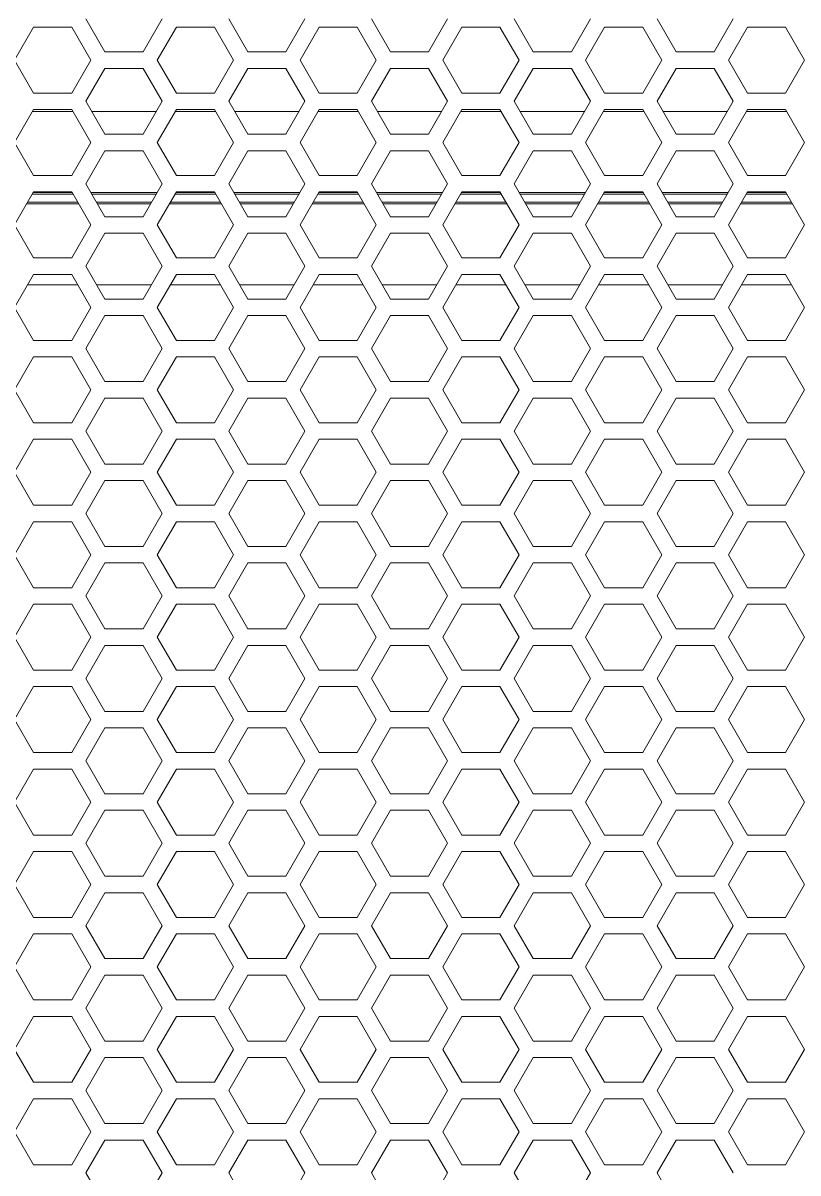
# Model space of a CAD drawing. Header units: millimetres. Extents: x 0 to 62, y -17 to 201.
# Drawn here: x 22.48 to 31.88, y 64.6 to 78.55 of the extents above; entities that cross this region are included whole.
import ezdxf

# ---------------------------------------------------------------- set-up
doc = ezdxf.new("R2010")
doc.units = ezdxf.units.MM

msp = doc.modelspace()

# ---------------------------------------------------------------- linework, layer by layer
at = {"color": 0, "lineweight": 18}
for p, q in [((23.244, 78.6), (23.475, 78.2)), ((23.937, 78.2), (24.168, 78.6)), ((24.976, 78.6), (25.207, 78.2)), ((25.669, 78.2), (25.9, 78.6)), ((26.708, 78.6), (26.939, 78.2)), ((27.401, 78.2), (27.632, 78.6)), ((28.44, 78.6), (28.671, 78.2)), ((29.133, 78.2), (29.364, 78.6)), ((30.172, 78.6), (30.403, 78.2)), ((30.865, 78.2), (31.096, 78.6)), ((22.609, 78.5), (22.378, 78.1)), ((23.071, 78.5), (22.609, 78.5)), ((23.302, 78.1), (23.071, 78.5)), ((24.341, 78.5), (24.11, 78.1)), ((24.803, 78.5), (24.341, 78.5)), ((25.034, 78.1), (24.803, 78.5)), ((26.073, 78.5), (25.842, 78.1)), ((26.535, 78.5), (26.073, 78.5)), ((26.766, 78.1), (26.535, 78.5)), ((27.805, 78.5), (27.574, 78.1)), ((28.267, 78.5), (27.805, 78.5)), ((28.498, 78.1), (28.267, 78.5)), ((29.537, 78.5), (29.306, 78.1)), ((29.999, 78.5), (29.537, 78.5)), ((30.23, 78.1), (29.999, 78.5)), ((31.269, 78.5), (31.038, 78.1)), ((31.731, 78.5), (31.269, 78.5)), ((31.962, 78.1), (31.731, 78.5)), ((23.475, 78.2), (23.937, 78.2)), ((25.207, 78.2), (25.669, 78.2)), ((26.939, 78.2), (27.401, 78.2)), ((28.671, 78.2), (29.133, 78.2)), ((30.403, 78.2), (30.865, 78.2)), ((22.378, 78.1), (22.609, 77.7)), ((23.071, 77.7), (23.302, 78.1)), ((23.475, 78), (23.244, 77.6)), ((23.937, 78), (23.475, 78)), ((24.168, 77.6), (23.937, 78)), ((24.11, 78.1), (24.341, 77.7)), ((24.803, 77.7), (25.034, 78.1)), ((25.207, 78), (24.976, 77.6)), ((25.669, 78), (25.207, 78)), ((25.9, 77.6), (25.669, 78)), ((25.842, 78.1), (26.073, 77.7)), ((26.535, 77.7), (26.766, 78.1)), ((26.939, 78), (26.708, 77.6)), ((27.401, 78), (26.939, 78)), ((27.632, 77.6), (27.401, 78)), ((27.574, 78.1), (27.805, 77.7)), ((28.267, 77.7), (28.498, 78.1)), ((28.671, 78), (28.44, 77.6)), ((29.133, 78), (28.671, 78)), ((29.364, 77.6), (29.133, 78)), ((29.306, 78.1), (29.537, 77.7)), ((29.999, 77.7), (30.23, 78.1)), ((30.403, 78), (30.172, 77.6)), ((30.865, 78), (30.403, 78)), ((31.096, 77.6), (30.865, 78)), ((31.038, 78.1), (31.269, 77.7)), ((31.731, 77.7), (31.962, 78.1)), ((22.609, 77.7), (23.071, 77.7)), ((23.244, 77.6), (23.475, 77.2)), ((23.937, 77.2), (24.168, 77.6)), ((24.341, 77.7), (24.803, 77.7)), ((24.976, 77.6), (25.207, 77.2)), ((25.669, 77.2), (25.9, 77.6)), ((26.073, 77.7), (26.535, 77.7)), ((26.708, 77.6), (26.939, 77.2)), ((27.401, 77.2), (27.632, 77.6)), ((27.805, 77.7), (28.267, 77.7)), ((28.44, 77.6), (28.671, 77.2)), ((29.133, 77.2), (29.364, 77.6)), ((29.537, 77.7), (29.999, 77.7)), ((30.172, 77.6), (30.403, 77.2)), ((30.865, 77.2), (31.096, 77.6)), ((31.269, 77.7), (31.731, 77.7)), ((22.609, 77.5), (22.378, 77.1)), ((22.595, 77.475), (23.085, 77.475)), ((23.071, 77.5), (22.609, 77.5)), ((23.302, 77.1), (23.071, 77.5)), ((23.316, 77.475), (24.096, 77.475)), ((24.341, 77.5), (24.11, 77.1)), ((24.327, 77.475), (24.817, 77.475)), ((24.803, 77.5), (24.341, 77.5)), ((25.034, 77.1), (24.803, 77.5)), ((25.048, 77.475), (25.828, 77.475)), ((26.073, 77.5), (25.842, 77.1)), ((26.059, 77.475), (26.549, 77.475)), ((26.535, 77.5), (26.073, 77.5)), ((26.766, 77.1), (26.535, 77.5)), ((26.78, 77.475), (27.56, 77.475)), ((27.805, 77.5), (27.574, 77.1)), ((27.791, 77.475), (28.281, 77.475)), ((28.267, 77.5), (27.805, 77.5)), ((28.498, 77.1), (28.267, 77.5)), ((28.512, 77.475), (29.292, 77.475)), ((29.537, 77.5), (29.306, 77.1)), ((29.523, 77.475), (30.013, 77.475)), ((29.999, 77.5), (29.537, 77.5)), ((30.23, 77.1), (29.999, 77.5)), ((30.244, 77.475), (31.024, 77.475)), ((31.269, 77.5), (31.038, 77.1)), ((31.255, 77.475), (31.745, 77.475)), ((31.731, 77.5), (31.269, 77.5)), ((31.962, 77.1), (31.731, 77.5)), ((23.475, 77.2), (23.937, 77.2)), ((25.207, 77.2), (25.669, 77.2)), ((26.939, 77.2), (27.401, 77.2)), ((28.671, 77.2), (29.133, 77.2)), ((30.403, 77.2), (30.865, 77.2)), ((22.378, 77.1), (22.609, 76.7)), ((23.071, 76.7), (23.302, 77.1)), ((24.11, 77.1), (24.341, 76.7)), ((24.803, 76.7), (25.034, 77.1)), ((25.842, 77.1), (26.073, 76.7)), ((26.535, 76.7), (26.766, 77.1)), ((27.574, 77.1), (27.805, 76.7)), ((28.267, 76.7), (28.498, 77.1)), ((29.306, 77.1), (29.537, 76.7)), ((29.999, 76.7), (30.23, 77.1)), ((31.038, 77.1), (31.269, 76.7)), ((31.731, 76.7), (31.962, 77.1)), ((23.475, 77), (23.244, 76.6)), ((23.937, 77), (23.475, 77)), ((24.168, 76.6), (23.937, 77)), ((25.207, 77), (24.976, 76.6)), ((25.669, 77), (25.207, 77)), ((25.9, 76.6), (25.669, 77)), ((26.939, 77), (26.708, 76.6)), ((27.401, 77), (26.939, 77)), ((27.632, 76.6), (27.401, 77)), ((28.671, 77), (28.44, 76.6)), ((29.133, 77), (28.671, 77)), ((29.364, 76.6), (29.133, 77)), ((30.403, 77), (30.172, 76.6)), ((30.865, 77), (30.403, 77)), ((31.096, 76.6), (30.865, 77)), ((22.609, 76.7), (23.071, 76.7)), ((23.244, 76.6), (23.475, 76.2)), ((23.937, 76.2), (24.168, 76.6)), ((24.341, 76.7), (24.803, 76.7)), ((24.976, 76.6), (25.207, 76.2)), ((25.669, 76.2), (25.9, 76.6)), ((26.073, 76.7), (26.535, 76.7)), ((26.708, 76.6), (26.939, 76.2)), ((27.401, 76.2), (27.632, 76.6)), ((27.805, 76.7), (28.267, 76.7)), ((28.44, 76.6), (28.671, 76.2)), ((29.133, 76.2), (29.364, 76.6)), ((29.537, 76.7), (29.999, 76.7)), ((30.172, 76.6), (30.403, 76.2)), ((30.865, 76.2), (31.096, 76.6)), ((31.269, 76.7), (31.731, 76.7)), ((22.609, 76.5), (22.378, 76.1)), ((23.085, 76.475), (22.595, 76.475)), ((22.606, 76.495), (23.074, 76.495)), ((23.071, 76.5), (22.609, 76.5)), ((23.302, 76.1), (23.071, 76.5)), ((23.305, 76.495), (24.107, 76.495)), ((24.096, 76.475), (23.316, 76.475)), ((24.341, 76.5), (24.11, 76.1)), ((24.817, 76.475), (24.327, 76.475)), ((24.338, 76.495), (24.806, 76.495)), ((24.803, 76.5), (24.341, 76.5)), ((25.034, 76.1), (24.803, 76.5)), ((25.037, 76.495), (25.839, 76.495)), ((25.828, 76.475), (25.048, 76.475)), ((26.073, 76.5), (25.842, 76.1)), ((26.549, 76.475), (26.059, 76.475)), ((26.07, 76.495), (26.538, 76.495)), ((26.535, 76.5), (26.073, 76.5)), ((26.766, 76.1), (26.535, 76.5)), ((26.769, 76.495), (27.571, 76.495)), ((27.56, 76.475), (26.78, 76.475)), ((27.805, 76.5), (27.574, 76.1)), ((28.281, 76.475), (27.791, 76.475)), ((27.802, 76.495), (28.27, 76.495)), ((28.267, 76.5), (27.805, 76.5)), ((28.498, 76.1), (28.267, 76.5)), ((28.501, 76.495), (29.303, 76.495)), ((29.292, 76.475), (28.512, 76.475)), ((29.537, 76.5), (29.306, 76.1)), ((30.013, 76.475), (29.523, 76.475)), ((29.534, 76.495), (30.002, 76.495)), ((29.999, 76.5), (29.537, 76.5)), ((30.23, 76.1), (29.999, 76.5)), ((30.233, 76.495), (31.035, 76.495)), ((31.024, 76.475), (30.244, 76.475)), ((31.269, 76.5), (31.038, 76.1)), ((31.745, 76.475), (31.255, 76.475)), ((31.266, 76.495), (31.734, 76.495)), ((31.731, 76.5), (31.269, 76.5)), ((31.962, 76.1), (31.731, 76.5)), ((23.155, 76.355), (22.525, 76.355)), ((22.537, 76.375), (23.143, 76.375)), ((23.374, 76.375), (24.038, 76.375)), ((24.026, 76.355), (23.386, 76.355)), ((24.887, 76.355), (24.257, 76.355)), ((24.269, 76.375), (24.875, 76.375)), ((25.106, 76.375), (25.77, 76.375)), ((25.758, 76.355), (25.118, 76.355)), ((26.619, 76.355), (25.989, 76.355)), ((26.001, 76.375), (26.607, 76.375)), ((26.838, 76.375), (27.502, 76.375)), ((27.49, 76.355), (26.85, 76.355)), ((28.351, 76.355), (27.721, 76.355)), ((27.733, 76.375), (28.339, 76.375)), ((28.57, 76.375), (29.234, 76.375)), ((29.222, 76.355), (28.582, 76.355)), ((30.083, 76.355), (29.453, 76.355)), ((29.465, 76.375), (30.071, 76.375)), ((30.302, 76.375), (30.966, 76.375)), ((30.954, 76.355), (30.314, 76.355)), ((31.815, 76.355), (31.185, 76.355)), ((31.197, 76.375), (31.803, 76.375)), ((23.475, 76.2), (23.937, 76.2)), ((25.207, 76.2), (25.669, 76.2)), ((26.939, 76.2), (27.401, 76.2)), ((28.671, 76.2), (29.133, 76.2)), ((30.403, 76.2), (30.865, 76.2)), ((22.378, 76.1), (22.609, 75.7)), ((23.071, 75.7), (23.302, 76.1)), ((24.11, 76.1), (24.341, 75.7)), ((24.803, 75.7), (25.034, 76.1)), ((25.842, 76.1), (26.073, 75.7)), ((26.535, 75.7), (26.766, 76.1)), ((27.574, 76.1), (27.805, 75.7)), ((28.267, 75.7), (28.498, 76.1)), ((29.306, 76.1), (29.537, 75.7)), ((29.999, 75.7), (30.23, 76.1)), ((31.038, 76.1), (31.269, 75.7)), ((31.731, 75.7), (31.962, 76.1)), ((23.475, 76), (23.244, 75.6)), ((23.937, 76), (23.475, 76)), ((24.168, 75.6), (23.937, 76)), ((25.207, 76), (24.976, 75.6)), ((25.669, 76), (25.207, 76)), ((25.9, 75.6), (25.669, 76)), ((26.939, 76), (26.708, 75.6)), ((27.401, 76), (26.939, 76)), ((27.632, 75.6), (27.401, 76)), ((28.671, 76), (28.44, 75.6)), ((29.133, 76), (28.671, 76)), ((29.364, 75.6), (29.133, 76)), ((30.403, 76), (30.172, 75.6)), ((30.865, 76), (30.403, 76)), ((31.096, 75.6), (30.865, 76)), ((22.609, 75.7), (23.071, 75.7)), ((24.341, 75.7), (24.803, 75.7)), ((26.073, 75.7), (26.535, 75.7)), ((27.805, 75.7), (28.267, 75.7)), ((29.537, 75.7), (29.999, 75.7)), ((31.269, 75.7), (31.731, 75.7)), ((22.609, 75.5), (22.378, 75.1)), ((23.071, 75.5), (22.609, 75.5)), ((23.302, 75.1), (23.071, 75.5)), ((23.244, 75.6), (23.475, 75.2)), ((23.937, 75.2), (24.168, 75.6)), ((24.341, 75.5), (24.11, 75.1)), ((24.803, 75.5), (24.341, 75.5)), ((25.034, 75.1), (24.803, 75.5)), ((24.976, 75.6), (25.207, 75.2)), ((25.669, 75.2), (25.9, 75.6)), ((26.073, 75.5), (25.842, 75.1)), ((26.535, 75.5), (26.073, 75.5)), ((26.766, 75.1), (26.535, 75.5)), ((26.708, 75.6), (26.939, 75.2)), ((27.401, 75.2), (27.632, 75.6)), ((27.805, 75.5), (27.574, 75.1)), ((28.267, 75.5), (27.805, 75.5)), ((28.498, 75.1), (28.267, 75.5)), ((28.44, 75.6), (28.671, 75.2)), ((29.133, 75.2), (29.364, 75.6)), ((29.537, 75.5), (29.306, 75.1)), ((29.999, 75.5), (29.537, 75.5)), ((30.23, 75.1), (29.999, 75.5)), ((30.172, 75.6), (30.403, 75.2)), ((30.865, 75.2), (31.096, 75.6)), ((31.269, 75.5), (31.038, 75.1)), ((31.731, 75.5), (31.269, 75.5)), ((31.962, 75.1), (31.731, 75.5)), ((23.143, 75.375), (22.537, 75.375)), ((24.038, 75.375), (23.374, 75.375)), ((24.875, 75.375), (24.269, 75.375)), ((25.77, 75.375), (25.106, 75.375)), ((26.607, 75.375), (26.001, 75.375)), ((27.502, 75.375), (26.838, 75.375)), ((28.339, 75.375), (27.733, 75.375)), ((29.234, 75.375), (28.57, 75.375)), ((30.071, 75.375), (29.465, 75.375)), ((30.966, 75.375), (30.302, 75.375)), ((31.803, 75.375), (31.197, 75.375)), ((23.475, 75.2), (23.937, 75.2)), ((25.207, 75.2), (25.669, 75.2)), ((26.939, 75.2), (27.401, 75.2)), ((28.671, 75.2), (29.133, 75.2)), ((30.403, 75.2), (30.865, 75.2)), ((22.378, 75.1), (22.609, 74.7)), ((23.071, 74.7), (23.302, 75.1)), ((24.11, 75.1), (24.341, 74.7)), ((24.803, 74.7), (25.034, 75.1)), ((25.842, 75.1), (26.073, 74.7)), ((26.535, 74.7), (26.766, 75.1)), ((27.574, 75.1), (27.805, 74.7)), ((28.267, 74.7), (28.498, 75.1)), ((29.306, 75.1), (29.537, 74.7)), ((29.999, 74.7), (30.23, 75.1)), ((31.038, 75.1), (31.269, 74.7)), ((31.731, 74.7), (31.962, 75.1)), ((23.475, 75), (23.244, 74.6)), ((23.937, 75), (23.475, 75)), ((24.168, 74.6), (23.937, 75)), ((25.207, 75), (24.976, 74.6)), ((25.669, 75), (25.207, 75)), ((25.9, 74.6), (25.669, 75)), ((26.939, 75), (26.708, 74.6)), ((27.401, 75), (26.939, 75)), ((27.632, 74.6), (27.401, 75)), ((28.671, 75), (28.44, 74.6)), ((29.133, 75), (28.671, 75)), ((29.364, 74.6), (29.133, 75)), ((30.403, 75), (30.172, 74.6)), ((30.865, 75), (30.403, 75)), ((31.096, 74.6), (30.865, 75)), ((22.609, 74.7), (23.071, 74.7)), ((24.341, 74.7), (24.803, 74.7)), ((26.073, 74.7), (26.535, 74.7)), ((27.805, 74.7), (28.267, 74.7)), ((29.537, 74.7), (29.999, 74.7)), ((31.269, 74.7), (31.731, 74.7)), ((22.609, 74.5), (22.378, 74.1)), ((23.071, 74.5), (22.609, 74.5)), ((23.302, 74.1), (23.071, 74.5)), ((23.244, 74.6), (23.475, 74.2)), ((23.937, 74.2), (24.168, 74.6)), ((24.341, 74.5), (24.11, 74.1)), ((24.803, 74.5), (24.341, 74.5)), ((25.034, 74.1), (24.803, 74.5)), ((24.976, 74.6), (25.207, 74.2)), ((25.669, 74.2), (25.9, 74.6)), ((26.073, 74.5), (25.842, 74.1)), ((26.535, 74.5), (26.073, 74.5)), ((26.766, 74.1), (26.535, 74.5)), ((26.708, 74.6), (26.939, 74.2)), ((27.401, 74.2), (27.632, 74.6)), ((27.805, 74.5), (27.574, 74.1)), ((28.267, 74.5), (27.805, 74.5)), ((28.498, 74.1), (28.267, 74.5)), ((28.44, 74.6), (28.671, 74.2)), ((29.133, 74.2), (29.364, 74.6)), ((29.537, 74.5), (29.306, 74.1)), ((29.999, 74.5), (29.537, 74.5)), ((30.23, 74.1), (29.999, 74.5)), ((30.172, 74.6), (30.403, 74.2)), ((30.865, 74.2), (31.096, 74.6)), ((31.269, 74.5), (31.038, 74.1)), ((31.731, 74.5), (31.269, 74.5)), ((31.962, 74.1), (31.731, 74.5)), ((22.378, 74.1), (22.609, 73.7)), ((23.071, 73.7), (23.302, 74.1)), ((23.475, 74.2), (23.937, 74.2)), ((24.11, 74.1), (24.341, 73.7)), ((24.803, 73.7), (25.034, 74.1)), ((25.207, 74.2), (25.669, 74.2)), ((25.842, 74.1), (26.073, 73.7)), ((26.535, 73.7), (26.766, 74.1)), ((26.939, 74.2), (27.401, 74.2)), ((27.574, 74.1), (27.805, 73.7)), ((28.267, 73.7), (28.498, 74.1)), ((28.671, 74.2), (29.133, 74.2)), ((29.306, 74.1), (29.537, 73.7)), ((29.999, 73.7), (30.23, 74.1)), ((30.403, 74.2), (30.865, 74.2)), ((31.038, 74.1), (31.269, 73.7)), ((31.731, 73.7), (31.962, 74.1)), ((23.475, 74), (23.244, 73.6)), ((23.937, 74), (23.475, 74)), ((24.168, 73.6), (23.937, 74)), ((25.207, 74), (24.976, 73.6)), ((25.669, 74), (25.207, 74)), ((25.9, 73.6), (25.669, 74)), ((26.939, 74), (26.708, 73.6)), ((27.401, 74), (26.939, 74)), ((27.632, 73.6), (27.401, 74)), ((28.671, 74), (28.44, 73.6)), ((29.133, 74), (28.671, 74)), ((29.364, 73.6), (29.133, 74)), ((30.403, 74), (30.172, 73.6)), ((30.865, 74), (30.403, 74)), ((31.096, 73.6), (30.865, 74)), ((22.609, 73.7), (23.071, 73.7)), ((24.341, 73.7), (24.803, 73.7)), ((26.073, 73.7), (26.535, 73.7)), ((27.805, 73.7), (28.267, 73.7)), ((29.537, 73.7), (29.999, 73.7)), ((31.269, 73.7), (31.731, 73.7)), ((23.244, 73.6), (23.475, 73.2)), ((23.937, 73.2), (24.168, 73.6)), ((24.976, 73.6), (25.207, 73.2)), ((25.669, 73.2), (25.9, 73.6)), ((26.708, 73.6), (26.939, 73.2)), ((27.401, 73.2), (27.632, 73.6)), ((28.44, 73.6), (28.671, 73.2)), ((29.133, 73.2), (29.364, 73.6)), ((30.172, 73.6), (30.403, 73.2)), ((30.865, 73.2), (31.096, 73.6)), ((22.609, 73.5), (22.378, 73.1)), ((23.071, 73.5), (22.609, 73.5)), ((23.302, 73.1), (23.071, 73.5)), ((24.341, 73.5), (24.11, 73.1)), ((24.803, 73.5), (24.341, 73.5)), ((25.034, 73.1), (24.803, 73.5)), ((26.073, 73.5), (25.842, 73.1)), ((26.535, 73.5), (26.073, 73.5)), ((26.766, 73.1), (26.535, 73.5)), ((27.805, 73.5), (27.574, 73.1)), ((28.267, 73.5), (27.805, 73.5)), ((28.498, 73.1), (28.267, 73.5)), ((29.537, 73.5), (29.306, 73.1)), ((29.999, 73.5), (29.537, 73.5)), ((30.23, 73.1), (29.999, 73.5)), ((31.269, 73.5), (31.038, 73.1)), ((31.731, 73.5), (31.269, 73.5)), ((31.962, 73.1), (31.731, 73.5)), ((22.378, 73.1), (22.609, 72.7)), ((23.071, 72.7), (23.302, 73.1)), ((23.475, 73.2), (23.937, 73.2)), ((24.11, 73.1), (24.341, 72.7)), ((24.803, 72.7), (25.034, 73.1)), ((25.207, 73.2), (25.669, 73.2)), ((25.842, 73.1), (26.073, 72.7)), ((26.535, 72.7), (26.766, 73.1)), ((26.939, 73.2), (27.401, 73.2)), ((27.574, 73.1), (27.805, 72.7)), ((28.267, 72.7), (28.498, 73.1)), ((28.671, 73.2), (29.133, 73.2)), ((29.306, 73.1), (29.537, 72.7)), ((29.999, 72.7), (30.23, 73.1)), ((30.403, 73.2), (30.865, 73.2)), ((31.038, 73.1), (31.269, 72.7)), ((31.731, 72.7), (31.962, 73.1)), ((23.475, 73), (23.244, 72.6)), ((23.937, 73), (23.475, 73)), ((24.168, 72.6), (23.937, 73)), ((25.207, 73), (24.976, 72.6)), ((25.669, 73), (25.207, 73)), ((25.9, 72.6), (25.669, 73)), ((26.939, 73), (26.708, 72.6)), ((27.401, 73), (26.939, 73)), ((27.632, 72.6), (27.401, 73)), ((28.671, 73), (28.44, 72.6)), ((29.133, 73), (28.671, 73)), ((29.364, 72.6), (29.133, 73)), ((30.403, 73), (30.172, 72.6)), ((30.865, 73), (30.403, 73)), ((31.096, 72.6), (30.865, 73)), ((22.609, 72.7), (23.071, 72.7)), ((24.341, 72.7), (24.803, 72.7)), ((26.073, 72.7), (26.535, 72.7)), ((27.805, 72.7), (28.267, 72.7)), ((29.537, 72.7), (29.999, 72.7)), ((31.269, 72.7), (31.731, 72.7)), ((23.244, 72.6), (23.475, 72.2)), ((23.937, 72.2), (24.168, 72.6)), ((24.976, 72.6), (25.207, 72.2)), ((25.669, 72.2), (25.9, 72.6)), ((26.708, 72.6), (26.939, 72.2)), ((27.401, 72.2), (27.632, 72.6)), ((28.44, 72.6), (28.671, 72.2)), ((29.133, 72.2), (29.364, 72.6)), ((30.172, 72.6), (30.403, 72.2)), ((30.865, 72.2), (31.096, 72.6)), ((22.609, 72.5), (22.378, 72.1)), ((23.071, 72.5), (22.609, 72.5)), ((23.302, 72.1), (23.071, 72.5)), ((24.341, 72.5), (24.11, 72.1)), ((24.803, 72.5), (24.341, 72.5)), ((25.034, 72.1), (24.803, 72.5)), ((26.073, 72.5), (25.842, 72.1)), ((26.535, 72.5), (26.073, 72.5)), ((26.766, 72.1), (26.535, 72.5)), ((27.805, 72.5), (27.574, 72.1)), ((28.267, 72.5), (27.805, 72.5)), ((28.498, 72.1), (28.267, 72.5)), ((29.537, 72.5), (29.306, 72.1)), ((29.999, 72.5), (29.537, 72.5)), ((30.23, 72.1), (29.999, 72.5)), ((31.269, 72.5), (31.038, 72.1)), ((31.731, 72.5), (31.269, 72.5)), ((31.962, 72.1), (31.731, 72.5)), ((23.475, 72.2), (23.937, 72.2)), ((25.207, 72.2), (25.669, 72.2)), ((26.939, 72.2), (27.401, 72.2)), ((28.671, 72.2), (29.133, 72.2)), ((30.403, 72.2), (30.865, 72.2)), ((22.378, 72.1), (22.609, 71.7)), ((23.071, 71.7), (23.302, 72.1)), ((23.475, 72), (23.244, 71.6)), ((23.937, 72), (23.475, 72)), ((24.168, 71.6), (23.937, 72)), ((24.11, 72.1), (24.341, 71.7)), ((24.803, 71.7), (25.034, 72.1)), ((25.207, 72), (24.976, 71.6)), ((25.669, 72), (25.207, 72)), ((25.9, 71.6), (25.669, 72)), ((25.842, 72.1), (26.073, 71.7)), ((26.535, 71.7), (26.766, 72.1)), ((26.939, 72), (26.708, 71.6)), ((27.401, 72), (26.939, 72)), ((27.632, 71.6), (27.401, 72)), ((27.574, 72.1), (27.805, 71.7)), ((28.267, 71.7), (28.498, 72.1)), ((28.671, 72), (28.44, 71.6)), ((29.133, 72), (28.671, 72)), ((29.364, 71.6), (29.133, 72)), ((29.306, 72.1), (29.537, 71.7)), ((29.999, 71.7), (30.23, 72.1)), ((30.403, 72), (30.172, 71.6)), ((30.865, 72), (30.403, 72)), ((31.096, 71.6), (30.865, 72)), ((31.038, 72.1), (31.269, 71.7)), ((31.731, 71.7), (31.962, 72.1)), ((22.609, 71.7), (23.071, 71.7)), ((23.244, 71.6), (23.475, 71.2)), ((23.937, 71.2), (24.168, 71.6)), ((24.341, 71.7), (24.803, 71.7)), ((24.976, 71.6), (25.207, 71.2)), ((25.669, 71.2), (25.9, 71.6)), ((26.073, 71.7), (26.535, 71.7)), ((26.708, 71.6), (26.939, 71.2)), ((27.401, 71.2), (27.632, 71.6)), ((27.805, 71.7), (28.267, 71.7)), ((28.44, 71.6), (28.671, 71.2)), ((29.133, 71.2), (29.364, 71.6)), ((29.537, 71.7), (29.999, 71.7)), ((30.172, 71.6), (30.403, 71.2)), ((30.865, 71.2), (31.096, 71.6)), ((31.269, 71.7), (31.731, 71.7)), ((22.609, 71.5), (22.378, 71.1)), ((23.071, 71.5), (22.609, 71.5)), ((23.302, 71.1), (23.071, 71.5)), ((24.341, 71.5), (24.11, 71.1)), ((24.803, 71.5), (24.341, 71.5)), ((25.034, 71.1), (24.803, 71.5)), ((26.073, 71.5), (25.842, 71.1)), ((26.535, 71.5), (26.073, 71.5)), ((26.766, 71.1), (26.535, 71.5)), ((27.805, 71.5), (27.574, 71.1)), ((28.267, 71.5), (27.805, 71.5)), ((28.498, 71.1), (28.267, 71.5)), ((29.537, 71.5), (29.306, 71.1)), ((29.999, 71.5), (29.537, 71.5)), ((30.23, 71.1), (29.999, 71.5)), ((31.269, 71.5), (31.038, 71.1)), ((31.731, 71.5), (31.269, 71.5)), ((31.962, 71.1), (31.731, 71.5)), ((23.475, 71.2), (23.937, 71.2)), ((25.207, 71.2), (25.669, 71.2)), ((26.939, 71.2), (27.401, 71.2)), ((28.671, 71.2), (29.133, 71.2)), ((30.403, 71.2), (30.865, 71.2)), ((22.378, 71.1), (22.609, 70.7)), ((23.071, 70.7), (23.302, 71.1)), ((24.11, 71.1), (24.341, 70.7)), ((24.803, 70.7), (25.034, 71.1)), ((25.842, 71.1), (26.073, 70.7)), ((26.535, 70.7), (26.766, 71.1)), ((27.574, 71.1), (27.805, 70.7)), ((28.267, 70.7), (28.498, 71.1)), ((29.306, 71.1), (29.537, 70.7)), ((29.999, 70.7), (30.23, 71.1)), ((31.038, 71.1), (31.269, 70.7)), ((31.731, 70.7), (31.962, 71.1)), ((23.475, 71), (23.244, 70.6)), ((23.937, 71), (23.475, 71)), ((24.168, 70.6), (23.937, 71)), ((25.207, 71), (24.976, 70.6)), ((25.669, 71), (25.207, 71)), ((25.9, 70.6), (25.669, 71)), ((26.939, 71), (26.708, 70.6)), ((27.401, 71), (26.939, 71)), ((27.632, 70.6), (27.401, 71)), ((28.671, 71), (28.44, 70.6)), ((29.133, 71), (28.671, 71)), ((29.364, 70.6), (29.133, 71)), ((30.403, 71), (30.172, 70.6)), ((30.865, 71), (30.403, 71)), ((31.096, 70.6), (30.865, 71)), ((22.609, 70.7), (23.071, 70.7)), ((23.244, 70.6), (23.475, 70.2)), ((23.937, 70.2), (24.168, 70.6)), ((24.341, 70.7), (24.803, 70.7)), ((24.976, 70.6), (25.207, 70.2)), ((25.669, 70.2), (25.9, 70.6)), ((26.073, 70.7), (26.535, 70.7)), ((26.708, 70.6), (26.939, 70.2)), ((27.401, 70.2), (27.632, 70.6)), ((27.805, 70.7), (28.267, 70.7)), ((28.44, 70.6), (28.671, 70.2)), ((29.133, 70.2), (29.364, 70.6)), ((29.537, 70.7), (29.999, 70.7)), ((30.172, 70.6), (30.403, 70.2)), ((30.865, 70.2), (31.096, 70.6)), ((31.269, 70.7), (31.731, 70.7)), ((22.609, 70.5), (22.378, 70.1)), ((23.071, 70.5), (22.609, 70.5)), ((23.302, 70.1), (23.071, 70.5)), ((24.341, 70.5), (24.11, 70.1)), ((24.803, 70.5), (24.341, 70.5)), ((25.034, 70.1), (24.803, 70.5)), ((26.073, 70.5), (25.842, 70.1)), ((26.535, 70.5), (26.073, 70.5)), ((26.766, 70.1), (26.535, 70.5)), ((27.805, 70.5), (27.574, 70.1)), ((28.267, 70.5), (27.805, 70.5)), ((28.498, 70.1), (28.267, 70.5)), ((29.537, 70.5), (29.306, 70.1)), ((29.999, 70.5), (29.537, 70.5)), ((30.23, 70.1), (29.999, 70.5)), ((31.269, 70.5), (31.038, 70.1)), ((31.731, 70.5), (31.269, 70.5)), ((31.962, 70.1), (31.731, 70.5)), ((23.475, 70.2), (23.937, 70.2)), ((25.207, 70.2), (25.669, 70.2)), ((26.939, 70.2), (27.401, 70.2)), ((28.671, 70.2), (29.133, 70.2)), ((30.403, 70.2), (30.865, 70.2)), ((22.378, 70.1), (22.609, 69.7)), ((23.071, 69.7), (23.302, 70.1)), ((24.11, 70.1), (24.341, 69.7)), ((24.803, 69.7), (25.034, 70.1)), ((25.842, 70.1), (26.073, 69.7)), ((26.535, 69.7), (26.766, 70.1)), ((27.574, 70.1), (27.805, 69.7)), ((28.267, 69.7), (28.498, 70.1)), ((29.306, 70.1), (29.537, 69.7)), ((29.999, 69.7), (30.23, 70.1)), ((31.038, 70.1), (31.269, 69.7)), ((31.731, 69.7), (31.962, 70.1)), ((23.475, 70), (23.244, 69.6)), ((23.937, 70), (23.475, 70)), ((24.168, 69.6), (23.937, 70)), ((25.207, 70), (24.976, 69.6)), ((25.669, 70), (25.207, 70)), ((25.9, 69.6), (25.669, 70)), ((26.939, 70), (26.708, 69.6)), ((27.401, 70), (26.939, 70)), ((27.632, 69.6), (27.401, 70)), ((28.671, 70), (28.44, 69.6)), ((29.133, 70), (28.671, 70)), ((29.364, 69.6), (29.133, 70)), ((30.403, 70), (30.172, 69.6)), ((30.865, 70), (30.403, 70)), ((31.096, 69.6), (30.865, 70)), ((22.609, 69.7), (23.071, 69.7)), ((24.341, 69.7), (24.803, 69.7)), ((26.073, 69.7), (26.535, 69.7)), ((27.805, 69.7), (28.267, 69.7)), ((29.537, 69.7), (29.999, 69.7)), ((31.269, 69.7), (31.731, 69.7)), ((22.609, 69.5), (22.378, 69.1)), ((23.071, 69.5), (22.609, 69.5)), ((23.302, 69.1), (23.071, 69.5)), ((23.244, 69.6), (23.475, 69.2)), ((23.937, 69.2), (24.168, 69.6)), ((24.341, 69.5), (24.11, 69.1)), ((24.803, 69.5), (24.341, 69.5)), ((25.034, 69.1), (24.803, 69.5)), ((24.976, 69.6), (25.207, 69.2)), ((25.669, 69.2), (25.9, 69.6)), ((26.073, 69.5), (25.842, 69.1)), ((26.535, 69.5), (26.073, 69.5)), ((26.766, 69.1), (26.535, 69.5)), ((26.708, 69.6), (26.939, 69.2)), ((27.401, 69.2), (27.632, 69.6)), ((27.805, 69.5), (27.574, 69.1)), ((28.267, 69.5), (27.805, 69.5)), ((28.498, 69.1), (28.267, 69.5)), ((28.44, 69.6), (28.671, 69.2)), ((29.133, 69.2), (29.364, 69.6)), ((29.537, 69.5), (29.306, 69.1)), ((29.999, 69.5), (29.537, 69.5)), ((30.23, 69.1), (29.999, 69.5)), ((30.172, 69.6), (30.403, 69.2)), ((30.865, 69.2), (31.096, 69.6)), ((31.269, 69.5), (31.038, 69.1)), ((31.731, 69.5), (31.269, 69.5)), ((31.962, 69.1), (31.731, 69.5)), ((23.475, 69.2), (23.937, 69.2)), ((25.207, 69.2), (25.669, 69.2)), ((26.939, 69.2), (27.401, 69.2)), ((28.671, 69.2), (29.133, 69.2)), ((30.403, 69.2), (30.865, 69.2)), ((22.378, 69.1), (22.609, 68.7)), ((23.071, 68.7), (23.302, 69.1)), ((24.11, 69.1), (24.341, 68.7)), ((24.803, 68.7), (25.034, 69.1)), ((25.842, 69.1), (26.073, 68.7)), ((26.535, 68.7), (26.766, 69.1)), ((27.574, 69.1), (27.805, 68.7)), ((28.267, 68.7), (28.498, 69.1)), ((29.306, 69.1), (29.537, 68.7)), ((29.999, 68.7), (30.23, 69.1)), ((31.038, 69.1), (31.269, 68.7)), ((31.731, 68.7), (31.962, 69.1)), ((23.475, 69), (23.244, 68.6)), ((23.937, 69), (23.475, 69)), ((24.168, 68.6), (23.937, 69)), ((25.207, 69), (24.976, 68.6)), ((25.669, 69), (25.207, 69)), ((25.9, 68.6), (25.669, 69)), ((26.939, 69), (26.708, 68.6)), ((27.401, 69), (26.939, 69)), ((27.632, 68.6), (27.401, 69)), ((28.671, 69), (28.44, 68.6)), ((29.133, 69), (28.671, 69)), ((29.364, 68.6), (29.133, 69)), ((30.403, 69), (30.172, 68.6)), ((30.865, 69), (30.403, 69)), ((31.096, 68.6), (30.865, 69)), ((22.609, 68.7), (23.071, 68.7)), ((24.341, 68.7), (24.803, 68.7)), ((26.073, 68.7), (26.535, 68.7)), ((27.805, 68.7), (28.267, 68.7)), ((29.537, 68.7), (29.999, 68.7)), ((31.269, 68.7), (31.731, 68.7)), ((22.609, 68.5), (22.378, 68.1)), ((23.071, 68.5), (22.609, 68.5)), ((23.302, 68.1), (23.071, 68.5)), ((23.244, 68.6), (23.475, 68.2)), ((23.937, 68.2), (24.168, 68.6)), ((24.341, 68.5), (24.11, 68.1)), ((24.803, 68.5), (24.341, 68.5)), ((25.034, 68.1), (24.803, 68.5)), ((24.976, 68.6), (25.207, 68.2)), ((25.669, 68.2), (25.9, 68.6)), ((26.073, 68.5), (25.842, 68.1)), ((26.535, 68.5), (26.073, 68.5)), ((26.766, 68.1), (26.535, 68.5)), ((26.708, 68.6), (26.939, 68.2)), ((27.401, 68.2), (27.632, 68.6)), ((27.805, 68.5), (27.574, 68.1)), ((28.267, 68.5), (27.805, 68.5)), ((28.498, 68.1), (28.267, 68.5)), ((28.44, 68.6), (28.671, 68.2)), ((29.133, 68.2), (29.364, 68.6)), ((29.537, 68.5), (29.306, 68.1)), ((29.999, 68.5), (29.537, 68.5)), ((30.23, 68.1), (29.999, 68.5)), ((30.172, 68.6), (30.403, 68.2)), ((30.865, 68.2), (31.096, 68.6)), ((31.269, 68.5), (31.038, 68.1)), ((31.731, 68.5), (31.269, 68.5)), ((31.962, 68.1), (31.731, 68.5)), ((22.378, 68.1), (22.609, 67.7)), ((23.071, 67.7), (23.302, 68.1)), ((23.475, 68.2), (23.937, 68.2)), ((24.11, 68.1), (24.341, 67.7)), ((24.803, 67.7), (25.034, 68.1)), ((25.207, 68.2), (25.669, 68.2)), ((25.842, 68.1), (26.073, 67.7)), ((26.535, 67.7), (26.766, 68.1)), ((26.939, 68.2), (27.401, 68.2)), ((27.574, 68.1), (27.805, 67.7)), ((28.267, 67.7), (28.498, 68.1)), ((28.671, 68.2), (29.133, 68.2)), ((29.306, 68.1), (29.537, 67.7)), ((29.999, 67.7), (30.23, 68.1)), ((30.403, 68.2), (30.865, 68.2)), ((31.038, 68.1), (31.269, 67.7)), ((31.731, 67.7), (31.962, 68.1)), ((23.475, 68), (23.244, 67.6)), ((23.937, 68), (23.475, 68)), ((24.168, 67.6), (23.937, 68)), ((25.207, 68), (24.976, 67.6)), ((25.669, 68), (25.207, 68)), ((25.9, 67.6), (25.669, 68)), ((26.939, 68), (26.708, 67.6)), ((27.401, 68), (26.939, 68)), ((27.632, 67.6), (27.401, 68)), ((28.671, 68), (28.44, 67.6)), ((29.133, 68), (28.671, 68)), ((29.364, 67.6), (29.133, 68)), ((30.403, 68), (30.172, 67.6)), ((30.865, 68), (30.403, 68)), ((31.096, 67.6), (30.865, 68)), ((22.609, 67.7), (23.071, 67.7)), ((24.341, 67.7), (24.803, 67.7)), ((26.073, 67.7), (26.535, 67.7)), ((27.805, 67.7), (28.267, 67.7)), ((29.537, 67.7), (29.999, 67.7)), ((31.269, 67.7), (31.731, 67.7)), ((23.244, 67.6), (23.475, 67.2)), ((23.937, 67.2), (24.168, 67.6)), ((24.976, 67.6), (25.207, 67.2)), ((25.669, 67.2), (25.9, 67.6)), ((26.708, 67.6), (26.939, 67.2)), ((27.401, 67.2), (27.632, 67.6)), ((28.44, 67.6), (28.671, 67.2)), ((29.133, 67.2), (29.364, 67.6)), ((30.172, 67.6), (30.403, 67.2)), ((30.865, 67.2), (31.096, 67.6)), ((22.609, 67.5), (22.378, 67.1)), ((23.071, 67.5), (22.609, 67.5)), ((23.302, 67.1), (23.071, 67.5)), ((24.341, 67.5), (24.11, 67.1)), ((24.803, 67.5), (24.341, 67.5)), ((25.034, 67.1), (24.803, 67.5)), ((26.073, 67.5), (25.842, 67.1)), ((26.535, 67.5), (26.073, 67.5)), ((26.766, 67.1), (26.535, 67.5)), ((27.805, 67.5), (27.574, 67.1)), ((28.267, 67.5), (27.805, 67.5)), ((28.498, 67.1), (28.267, 67.5)), ((29.537, 67.5), (29.306, 67.1)), ((29.999, 67.5), (29.537, 67.5)), ((30.23, 67.1), (29.999, 67.5)), ((31.269, 67.5), (31.038, 67.1)), ((31.731, 67.5), (31.269, 67.5)), ((31.962, 67.1), (31.731, 67.5)), ((22.378, 67.1), (22.609, 66.7)), ((23.071, 66.7), (23.302, 67.1)), ((23.475, 67.2), (23.937, 67.2)), ((24.11, 67.1), (24.341, 66.7)), ((24.803, 66.7), (25.034, 67.1)), ((25.207, 67.2), (25.669, 67.2)), ((25.842, 67.1), (26.073, 66.7)), ((26.535, 66.7), (26.766, 67.1)), ((26.939, 67.2), (27.401, 67.2)), ((27.574, 67.1), (27.805, 66.7)), ((28.267, 66.7), (28.498, 67.1)), ((28.671, 67.2), (29.133, 67.2)), ((29.306, 67.1), (29.537, 66.7)), ((29.999, 66.7), (30.23, 67.1)), ((30.403, 67.2), (30.865, 67.2)), ((31.038, 67.1), (31.269, 66.7)), ((31.731, 66.7), (31.962, 67.1)), ((23.475, 67), (23.244, 66.6)), ((23.937, 67), (23.475, 67)), ((24.168, 66.6), (23.937, 67)), ((25.207, 67), (24.976, 66.6)), ((25.669, 67), (25.207, 67)), ((25.9, 66.6), (25.669, 67)), ((26.939, 67), (26.708, 66.6)), ((27.401, 67), (26.939, 67)), ((27.632, 66.6), (27.401, 67)), ((28.671, 67), (28.44, 66.6)), ((29.133, 67), (28.671, 67)), ((29.364, 66.6), (29.133, 67)), ((30.403, 67), (30.172, 66.6)), ((30.865, 67), (30.403, 67)), ((31.096, 66.6), (30.865, 67)), ((22.609, 66.7), (23.071, 66.7)), ((24.341, 66.7), (24.803, 66.7)), ((26.073, 66.7), (26.535, 66.7)), ((27.805, 66.7), (28.267, 66.7)), ((29.537, 66.7), (29.999, 66.7)), ((31.269, 66.7), (31.731, 66.7)), ((23.244, 66.6), (23.475, 66.2)), ((23.937, 66.2), (24.168, 66.6)), ((24.976, 66.6), (25.207, 66.2)), ((25.669, 66.2), (25.9, 66.6)), ((26.708, 66.6), (26.939, 66.2)), ((27.401, 66.2), (27.632, 66.6)), ((28.44, 66.6), (28.671, 66.2)), ((29.133, 66.2), (29.364, 66.6)), ((30.172, 66.6), (30.403, 66.2)), ((30.865, 66.2), (31.096, 66.6)), ((22.609, 66.5), (22.378, 66.1)), ((23.071, 66.5), (22.609, 66.5)), ((23.302, 66.1), (23.071, 66.5)), ((24.341, 66.5), (24.11, 66.1)), ((24.803, 66.5), (24.341, 66.5)), ((25.034, 66.1), (24.803, 66.5)), ((26.073, 66.5), (25.842, 66.1)), ((26.535, 66.5), (26.073, 66.5)), ((26.766, 66.1), (26.535, 66.5)), ((27.805, 66.5), (27.574, 66.1)), ((28.267, 66.5), (27.805, 66.5)), ((28.498, 66.1), (28.267, 66.5)), ((29.537, 66.5), (29.306, 66.1)), ((29.999, 66.5), (29.537, 66.5)), ((30.23, 66.1), (29.999, 66.5)), ((31.269, 66.5), (31.038, 66.1)), ((31.731, 66.5), (31.269, 66.5)), ((31.962, 66.1), (31.731, 66.5)), ((23.475, 66.2), (23.937, 66.2)), ((25.207, 66.2), (25.669, 66.2)), ((26.939, 66.2), (27.401, 66.2)), ((28.671, 66.2), (29.133, 66.2)), ((30.403, 66.2), (30.865, 66.2)), ((22.378, 66.1), (22.609, 65.7)), ((23.071, 65.7), (23.302, 66.1)), ((23.475, 66), (23.244, 65.6)), ((23.937, 66), (23.475, 66)), ((24.168, 65.6), (23.937, 66)), ((24.11, 66.1), (24.341, 65.7)), ((24.803, 65.7), (25.034, 66.1)), ((25.207, 66), (24.976, 65.6)), ((25.669, 66), (25.207, 66)), ((25.9, 65.6), (25.669, 66)), ((25.842, 66.1), (26.073, 65.7)), ((26.535, 65.7), (26.766, 66.1)), ((26.939, 66), (26.708, 65.6)), ((27.401, 66), (26.939, 66)), ((27.632, 65.6), (27.401, 66)), ((27.574, 66.1), (27.805, 65.7)), ((28.267, 65.7), (28.498, 66.1)), ((28.671, 66), (28.44, 65.6)), ((29.133, 66), (28.671, 66)), ((29.364, 65.6), (29.133, 66)), ((29.306, 66.1), (29.537, 65.7)), ((29.999, 65.7), (30.23, 66.1)), ((30.403, 66), (30.172, 65.6)), ((30.865, 66), (30.403, 66)), ((31.096, 65.6), (30.865, 66)), ((31.038, 66.1), (31.269, 65.7)), ((31.731, 65.7), (31.962, 66.1)), ((22.609, 65.7), (23.071, 65.7)), ((23.244, 65.6), (23.475, 65.2)), ((23.937, 65.2), (24.168, 65.6)), ((24.341, 65.7), (24.803, 65.7)), ((24.976, 65.6), (25.207, 65.2)), ((25.669, 65.2), (25.9, 65.6)), ((26.073, 65.7), (26.535, 65.7)), ((26.708, 65.6), (26.939, 65.2)), ((27.401, 65.2), (27.632, 65.6)), ((27.805, 65.7), (28.267, 65.7)), ((28.44, 65.6), (28.671, 65.2)), ((29.133, 65.2), (29.364, 65.6)), ((29.537, 65.7), (29.999, 65.7)), ((30.172, 65.6), (30.403, 65.2)), ((30.865, 65.2), (31.096, 65.6)), ((31.269, 65.7), (31.731, 65.7)), ((22.609, 65.5), (22.378, 65.1)), ((23.071, 65.5), (22.609, 65.5)), ((23.302, 65.1), (23.071, 65.5)), ((24.341, 65.5), (24.11, 65.1)), ((24.803, 65.5), (24.341, 65.5)), ((25.034, 65.1), (24.803, 65.5)), ((26.073, 65.5), (25.842, 65.1)), ((26.535, 65.5), (26.073, 65.5)), ((26.766, 65.1), (26.535, 65.5)), ((27.805, 65.5), (27.574, 65.1)), ((28.267, 65.5), (27.805, 65.5)), ((28.498, 65.1), (28.267, 65.5)), ((29.537, 65.5), (29.306, 65.1)), ((29.999, 65.5), (29.537, 65.5)), ((30.23, 65.1), (29.999, 65.5)), ((31.269, 65.5), (31.038, 65.1)), ((31.731, 65.5), (31.269, 65.5)), ((31.962, 65.1), (31.731, 65.5)), ((23.475, 65.2), (23.937, 65.2)), ((25.207, 65.2), (25.669, 65.2)), ((26.939, 65.2), (27.401, 65.2)), ((28.671, 65.2), (29.133, 65.2)), ((30.403, 65.2), (30.865, 65.2)), ((22.378, 65.1), (22.609, 64.7)), ((23.071, 64.7), (23.302, 65.1)), ((24.11, 65.1), (24.341, 64.7)), ((24.803, 64.7), (25.034, 65.1)), ((25.842, 65.1), (26.073, 64.7)), ((26.535, 64.7), (26.766, 65.1)), ((27.574, 65.1), (27.805, 64.7)), ((28.267, 64.7), (28.498, 65.1)), ((29.306, 65.1), (29.537, 64.7)), ((29.999, 64.7), (30.23, 65.1)), ((31.038, 65.1), (31.269, 64.7)), ((31.731, 64.7), (31.962, 65.1)), ((23.475, 65), (23.244, 64.6)), ((23.937, 65), (23.475, 65)), ((24.168, 64.6), (23.937, 65)), ((25.207, 65), (24.976, 64.6)), ((25.669, 65), (25.207, 65)), ((25.9, 64.6), (25.669, 65)), ((26.939, 65), (26.708, 64.6)), ((27.401, 65), (26.939, 65)), ((27.632, 64.6), (27.401, 65)), ((28.671, 65), (28.44, 64.6)), ((29.133, 65), (28.671, 65)), ((29.364, 64.6), (29.133, 65)), ((30.403, 65), (30.172, 64.6)), ((30.865, 65), (30.403, 65)), ((31.096, 64.6), (30.865, 65)), ((22.609, 64.7), (23.071, 64.7)), ((23.244, 64.6), (23.475, 64.2)), ((23.937, 64.2), (24.168, 64.6)), ((24.341, 64.7), (24.803, 64.7)), ((24.976, 64.6), (25.207, 64.2)), ((25.669, 64.2), (25.9, 64.6)), ((26.073, 64.7), (26.535, 64.7)), ((26.708, 64.6), (26.939, 64.2)), ((27.401, 64.2), (27.632, 64.6)), ((27.805, 64.7), (28.267, 64.7)), ((28.44, 64.6), (28.671, 64.2)), ((29.133, 64.2), (29.364, 64.6)), ((29.537, 64.7), (29.999, 64.7)), ((30.172, 64.6), (30.403, 64.2)), ((31.269, 64.7), (31.731, 64.7))]:
    msp.add_line(p, q, dxfattribs=at)

doc.saveas('drawing.dxf')
